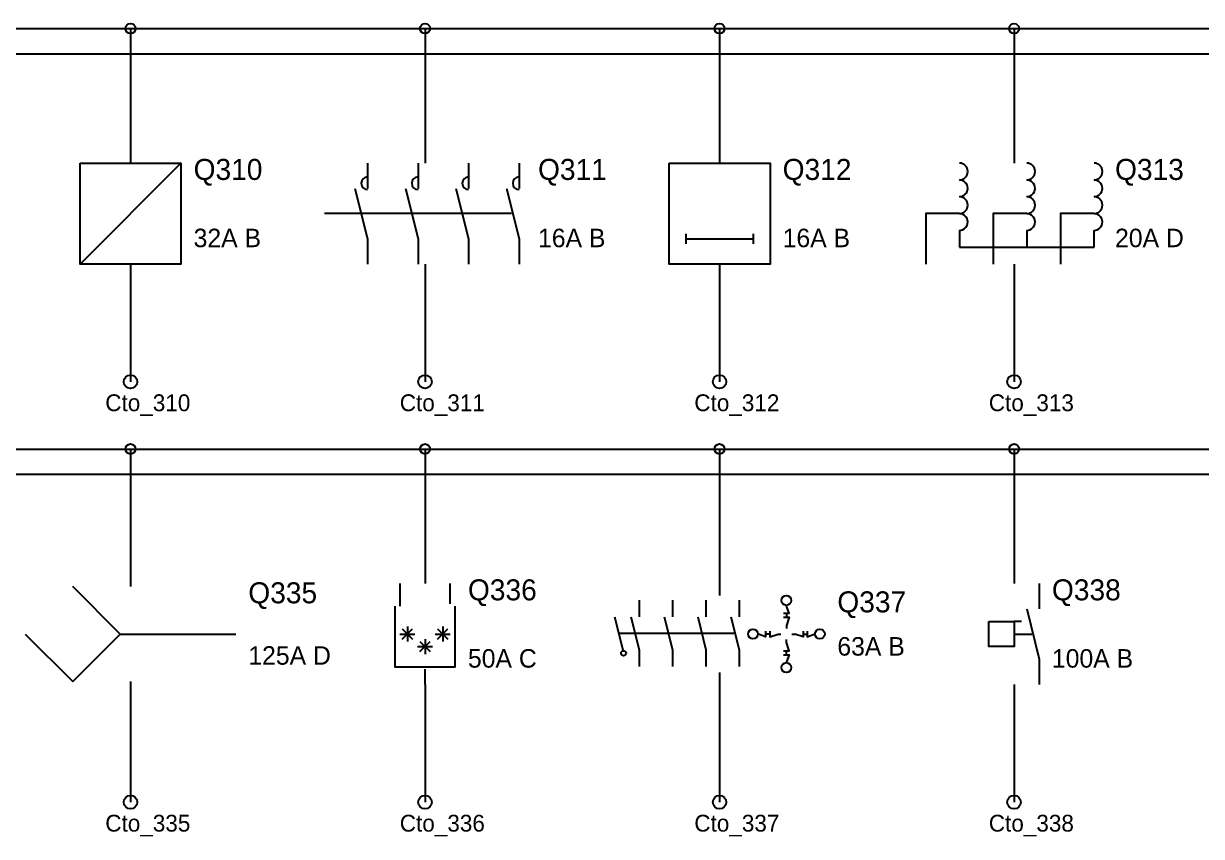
# Model space of a CAD drawing. Header units: metres. Extents: x 2 to 99, y 2 to 133.
# Drawn here: x 37.23 to 51.23, y 59.39 to 69.06 of the extents above; entities that cross this region are included whole.
import ezdxf

# ---------------------------------------------------------------- set-up
doc = ezdxf.new("R2010")
doc.units = ezdxf.units.M
for name, color, linetype in [('BARRAS_BUSBAR', 7, 'Continuous'), ('COMPONENTES', 7, 'Continuous'), ('LINEAS_FUERZA', 7, 'Continuous'), ('TEXTOS_CIRCUITO', 7, 'Continuous')]:
    doc.layers.add(name, color=color, linetype=linetype)

msp = doc.modelspace()

# ---------------------------------------------------------------- linework, layer by layer
at = {"layer": 'BARRAS_BUSBAR'}
for p, q in [((5, 69), (96, 69)), ((5, 68.7), (96, 68.7)), ((5, 64), (96, 64)), ((5, 63.7), (96, 63.7))]:
    msp.add_line(p, q, dxfattribs=at)
at = {"layer": 'COMPONENTES'}
for p, q in [((37.9, 66.2), (39.1, 67.4)), ((41.317, 67.4), (41.317, 67.1)), ((41.917, 67.4), (41.917, 67.1)), ((42.517, 67.4), (42.517, 67.1)), ((43.117, 67.4), (43.117, 67.1)), ((43.027, 66.8), (40.807, 66.8)), ((45.1, 66.56), (45.1, 66.44)), ((45.1, 66.5), (45.9, 66.5)), ((45.9, 66.56), (45.9, 66.44)), ((48.35, 66.6), (48.35, 66.4)), ((49.15, 66.6), (49.15, 66.4)), ((49.95, 66.4), (49.95, 66.6)), ((48.35, 66.4), (49.95, 66.4)), ((41.7, 62.4), (41.7, 62.13)), ((42.3, 62.16), (42.3, 62.4)), ((49.3, 62.4), (49.3, 62.1)), ((44.546, 62.203), (44.546, 62.006)), ((44.941, 62.203), (44.941, 62.006)), ((45.339, 62.203), (45.339, 62.006)), ((45.734, 62.203), (45.734, 62.006)), ((46.294, 62.049), (46.294, 62)), ((41.79, 61.89), (41.79, 61.71)), ((42.21, 61.89), (42.21, 61.71)), ((44.25, 62.006), (44.349, 61.611)), ((46.294, 61.9), (46.294, 61.867)), ((49.09, 61.95), (49, 61.95)), ((38.379, 61.8), (39.75, 61.8)), ((41.7, 61.8), (41.88, 61.8)), ((41.73, 61.74), (41.85, 61.86)), ((41.73, 61.86), (41.85, 61.74)), ((42, 61.74), (42, 61.56)), ((42.12, 61.8), (42.3, 61.8)), ((42.15, 61.74), (42.27, 61.86)), ((42.15, 61.86), (42.27, 61.74)), ((44.309, 61.808), (45.671, 61.808)), ((46.096, 61.8), (46.046, 61.8)), ((46.195, 61.8), (46.228, 61.8)), ((46.294, 61.7), (46.294, 61.734)), ((46.361, 61.8), (46.394, 61.8)), ((46.493, 61.8), (46.543, 61.8)), ((49, 61.8), (49.21, 61.8)), ((41.91, 61.65), (42.09, 61.65)), ((41.94, 61.59), (42.06, 61.71)), ((41.94, 61.71), (42.06, 61.59)), ((46.294, 61.551), (46.294, 61.601)), ((42, 61.2), (42, 61.38))]:
    msp.add_line(p, q, dxfattribs=at)
for points in [[(37.9, 67.4), (39.1, 67.4), (39.1, 66.2), (37.9, 66.2)], [(44.9, 67.4), (46.1, 67.4), (46.1, 66.2), (44.9, 66.2)], [(48.7, 61.95), (49, 61.95), (49, 61.65), (48.7, 61.65)]]:
    msp.add_lwpolyline(points, close=True, dxfattribs=at)
for points in [[(41.167, 67.1), (41.317, 66.5), (41.317, 66.2)], [(41.767, 67.1), (41.917, 66.5), (41.917, 66.2)], [(42.367, 67.1), (42.517, 66.5), (42.517, 66.2)], [(42.968, 67.1), (43.117, 66.5), (43.117, 66.2)], [(48.35, 66.8), (47.95, 66.8), (47.95, 66.2)], [(49.15, 66.8), (48.75, 66.8), (48.75, 66.2)], [(49.95, 66.8), (49.55, 66.8), (49.55, 66.2)], [(37.25, 61.8), (37.815, 61.235), (38.379, 61.8), (37.815, 62.365)], [(41.64, 62.13), (41.64, 61.41), (42.36, 61.41), (42.36, 62.13)], [(46.261, 62.049), (46.327, 62.049), (46.294, 62.132)], [(49.15, 62.1), (49.3, 61.5), (49.3, 61.2)], [(44.447, 62.006), (44.546, 61.611), (44.546, 61.413)], [(44.842, 62.006), (44.941, 61.611), (44.941, 61.413)], [(45.241, 62.006), (45.339, 61.611), (45.339, 61.413)], [(45.635, 62.006), (45.734, 61.611), (45.734, 61.413)], [(46.261, 62), (46.327, 62), (46.294, 61.9)], [(46.046, 61.833), (46.046, 61.767), (45.963, 61.8)], [(46.096, 61.833), (46.096, 61.767), (46.195, 61.8)], [(46.493, 61.833), (46.493, 61.767), (46.394, 61.8)], [(46.543, 61.833), (46.543, 61.767), (46.626, 61.8)], [(46.261, 61.601), (46.327, 61.601), (46.294, 61.7)], [(46.261, 61.551), (46.327, 61.551), (46.294, 61.468)]]:
    msp.add_lwpolyline(points, dxfattribs=at)
for centre, radius in [((46.294, 62.199), 0.0581), ((45.897, 61.8), 0.0581), ((46.692, 61.8), 0.0581), ((44.359, 61.571), 0.0296), ((46.294, 61.401), 0.0581)]:
    msp.add_circle(centre, radius, dxfattribs=at)
for centre, radius, start, end in [((48.35, 67.3), 0.1, 270, 450), ((49.15, 67.3), 0.1, 270, 450), ((49.95, 67.3), 0.1, 270, 450), ((41.317, 67.16), 0.075, 90, 270), ((41.917, 67.16), 0.075, 90, 270), ((42.517, 67.16), 0.075, 90, 270), ((43.117, 67.16), 0.075, 90, 270), ((48.35, 67.1), 0.1, 270, 450), ((49.15, 67.1), 0.1, 270, 450), ((49.95, 67.1), 0.1, 270, 450), ((48.35, 66.9), 0.1, 270, 450), ((49.15, 66.9), 0.1, 270, 450), ((49.95, 66.9), 0.1, 270, 450), ((48.35, 66.7), 0.1, 270, 450), ((49.15, 66.7), 0.1, 270, 450), ((49.95, 66.7), 0.1, 270, 450)]:
    msp.add_arc(centre, radius, start, end, dxfattribs=at)
at = {"layer": 'LINEAS_FUERZA'}
for p, q in [((38.5, 69), (38.5, 67.4)), ((42, 69), (42, 67.4)), ((45.5, 69), (45.5, 67.4)), ((49, 69), (49, 67.4)), ((38.5, 66.2), (38.5, 64.8)), ((42, 66.2), (42, 64.8)), ((45.5, 66.2), (45.5, 64.8)), ((49, 66.2), (49, 64.8)), ((38.5, 64), (38.5, 62.365)), ((42, 64), (42, 62.4)), ((45.5, 64), (45.5, 62.257)), ((49, 64), (49, 62.4)), ((45.5, 61.343), (45.5, 59.8)), ((38.5, 61.235), (38.5, 59.8)), ((42, 61.2), (42, 59.8)), ((49, 61.2), (49, 59.8))]:
    msp.add_line(p, q, dxfattribs=at)
for centre, radius in [((38.5, 69), 0.06), ((42, 69), 0.06), ((45.5, 69), 0.06), ((49, 69), 0.06), ((38.5, 64.8), 0.08), ((42, 64.8), 0.08), ((45.5, 64.8), 0.08), ((49, 64.8), 0.08), ((38.5, 64), 0.06), ((42, 64), 0.06), ((45.5, 64), 0.06), ((49, 64), 0.06), ((38.5, 59.8), 0.08), ((42, 59.8), 0.08), ((45.5, 59.8), 0.08), ((49, 59.8), 0.08)]:
    msp.add_circle(centre, radius, dxfattribs=at)

# ---------------------------------------------------------------- texts
at = {"layer": 'TEXTOS_CIRCUITO'}
for s, height, p in [('Q310', 0.25, (39.25, 67.2)), ('Q311', 0.25, (43.343, 67.2)), ('Q312', 0.25, (46.25, 67.2)), ('Q313', 0.25, (50.2, 67.2)), ('32A B', 0.22, (39.25, 66.4)), ('16A B', 0.22, (43.343, 66.4)), ('16A B', 0.22, (46.25, 66.4)), ('20A D', 0.22, (50.2, 66.4)), ('Cto_310', 0.2, (38.2, 64.45)), ('Cto_311', 0.2, (41.7, 64.45)), ('Cto_312', 0.2, (45.2, 64.45)), ('Cto_313', 0.2, (48.7, 64.45)), ('Q336', 0.25, (42.51, 62.2)), ('Q338', 0.25, (49.45, 62.2)), ('Q335', 0.25, (39.9, 62.165)), ('Q337', 0.25, (46.9, 62.057)), ('63A B', 0.22, (46.9, 61.543)), ('125A D', 0.22, (39.9, 61.435)), ('50A C', 0.22, (42.51, 61.4)), ('100A B', 0.22, (49.45, 61.4)), ('Cto_335', 0.2, (38.2, 59.45)), ('Cto_336', 0.2, (41.7, 59.45)), ('Cto_337', 0.2, (45.2, 59.45)), ('Cto_338', 0.2, (48.7, 59.45))]:
    msp.add_text(s, height=height, dxfattribs=at).set_placement(p)

doc.saveas('drawing.dxf')
